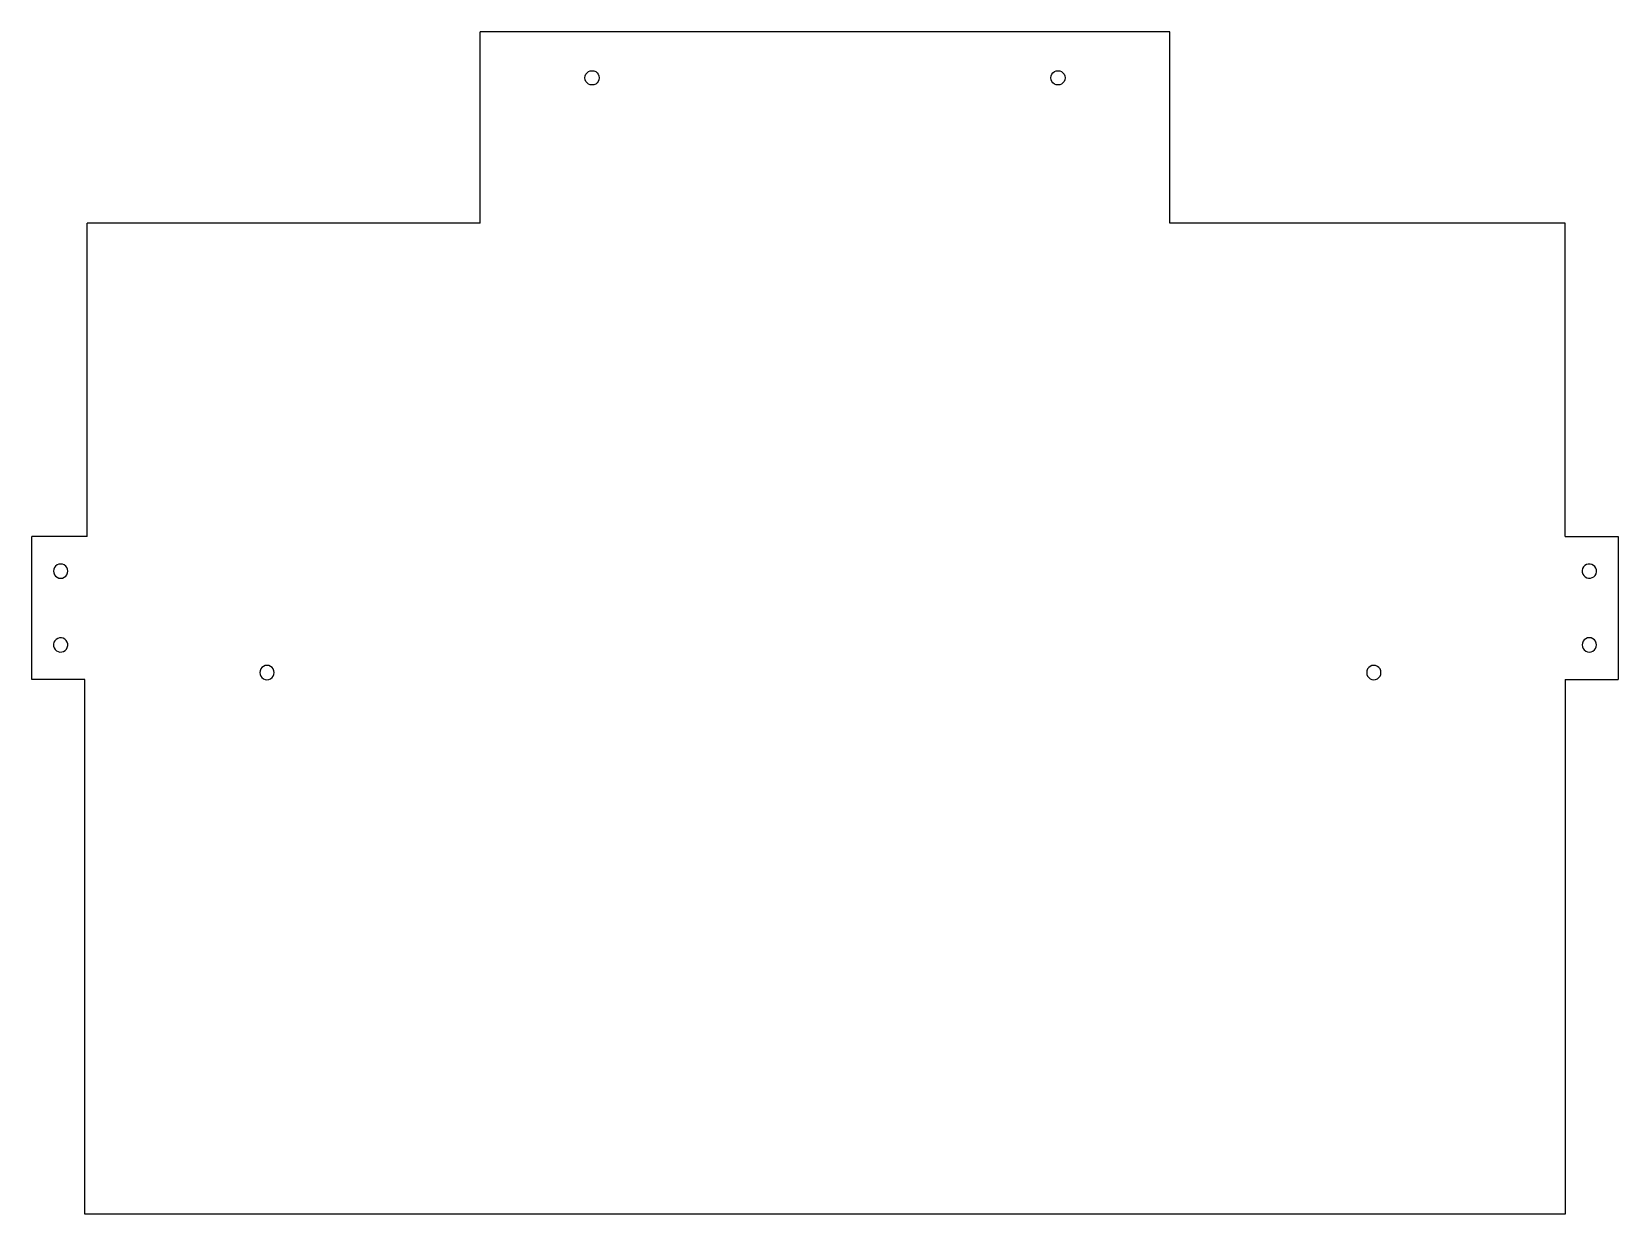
# Model space of a CAD drawing. Extents: x -196 to 148, y -126 to 131.
import ezdxf

# ---------------------------------------------------------------- set-up
doc = ezdxf.new("R2010")
doc.units = 0
doc.layers.get('0').update_dxf_attribs({"linetype": 'CONTINUOUS'})

msp = doc.modelspace()

# ---------------------------------------------------------------- linework, layer by layer
for p, q in [((50.93, 130.84), (-98.61, 130.84)), ((-98.61, 89.34), (-98.61, 130.84)), ((50.93, 89.34), (50.93, 130.84)), ((-75.89, 120.84), (-75.83, 121.24)), ((-75.83, 120.44), (-75.89, 120.84)), ((-75.83, 121.24), (-75.68, 121.62)), ((-75.68, 120.07), (-75.83, 120.44)), ((-75.68, 121.62), (-75.43, 121.94)), ((-75.43, 121.94), (-75.11, 122.19)), ((-75.11, 122.19), (-74.74, 122.34)), ((-74.74, 122.34), (-74.34, 122.39)), ((-74.34, 122.39), (-73.94, 122.34)), ((-73.94, 122.34), (-73.56, 122.19)), ((-73.56, 122.19), (-73.24, 121.94)), ((-73.24, 121.94), (-72.99, 121.62)), ((-72.99, 121.62), (-72.84, 121.24)), ((-72.84, 120.44), (-72.99, 120.07)), ((-72.84, 121.24), (-72.79, 120.84)), ((-72.79, 120.84), (-72.84, 120.44)), ((25.11, 120.84), (25.17, 121.24)), ((25.17, 120.44), (25.11, 120.84)), ((25.17, 121.24), (25.32, 121.62)), ((25.32, 120.07), (25.17, 120.44)), ((25.32, 121.62), (25.57, 121.94)), ((25.57, 121.94), (25.89, 122.19)), ((25.89, 122.19), (26.26, 122.34)), ((26.26, 122.34), (26.66, 122.39)), ((26.66, 122.39), (27.06, 122.34)), ((27.06, 122.34), (27.44, 122.19)), ((27.44, 122.19), (27.76, 121.94)), ((27.76, 121.94), (28.01, 121.62)), ((28.01, 121.62), (28.16, 121.24)), ((28.16, 120.44), (28.01, 120.07)), ((28.16, 121.24), (28.21, 120.84)), ((28.21, 120.84), (28.16, 120.44)), ((-75.43, 119.75), (-75.68, 120.07)), ((-75.11, 119.5), (-75.43, 119.75)), ((-74.74, 119.35), (-75.11, 119.5)), ((-74.34, 119.29), (-74.74, 119.35)), ((-73.94, 119.35), (-74.34, 119.29)), ((-73.56, 119.5), (-73.94, 119.35)), ((-73.24, 119.75), (-73.56, 119.5)), ((-72.99, 120.07), (-73.24, 119.75)), ((25.57, 119.75), (25.32, 120.07)), ((25.89, 119.5), (25.57, 119.75)), ((26.26, 119.35), (25.89, 119.5)), ((26.66, 119.29), (26.26, 119.35)), ((27.06, 119.35), (26.66, 119.29)), ((27.44, 119.5), (27.06, 119.35)), ((27.76, 119.75), (27.44, 119.5)), ((28.01, 120.07), (27.76, 119.75)), ((-183.84, 21.34), (-183.84, 89.34)), ((-98.61, 89.34), (-183.84, 89.34)), ((136.66, 89.34), (50.93, 89.34)), ((136.66, 21.34), (136.66, 89.34)), ((-195.84, -9.66), (-195.84, 21.34)), ((-183.84, 21.34), (-195.84, 21.34)), ((136.66, 21.34), (148.16, 21.34)), ((148.16, 21.34), (148.16, -9.66)), ((-191.06, 14.24), (-191.11, 13.84)), ((-191.11, 13.84), (-191.06, 13.44)), ((-190.91, 14.62), (-191.06, 14.24)), ((-190.66, 14.94), (-190.91, 14.62)), ((-190.34, 15.19), (-190.66, 14.94)), ((-189.96, 15.34), (-190.34, 15.19)), ((-189.56, 15.39), (-189.96, 15.34)), ((-189.16, 15.34), (-189.56, 15.39)), ((-188.79, 15.19), (-189.16, 15.34)), ((-188.47, 14.94), (-188.79, 15.19)), ((-188.22, 14.62), (-188.47, 14.94)), ((-188.07, 14.24), (-188.22, 14.62)), ((-188.01, 13.84), (-188.07, 14.24)), ((-188.07, 13.44), (-188.01, 13.84)), ((140.44, 14.4), (140.35, 14.01)), ((140.35, 14.01), (140.36, 13.6)), ((140.63, 14.75), (140.44, 14.4)), ((140.91, 15.05), (140.63, 14.75)), ((141.26, 15.26), (140.91, 15.05)), ((141.65, 15.37), (141.26, 15.26)), ((142.05, 15.38), (141.65, 15.37)), ((142.44, 15.29), (142.05, 15.38)), ((142.8, 15.1), (142.44, 15.29)), ((143.09, 14.82), (142.8, 15.1)), ((143.3, 14.47), (143.09, 14.82)), ((143.42, 14.09), (143.3, 14.47)), ((143.43, 13.68), (143.42, 14.09)), ((-191.06, 13.44), (-190.91, 13.07)), ((-190.91, 13.07), (-190.66, 12.75)), ((-190.66, 12.75), (-190.34, 12.5)), ((-190.34, 12.5), (-189.96, 12.35)), ((-189.96, 12.35), (-189.56, 12.29)), ((-189.56, 12.29), (-189.16, 12.35)), ((-189.16, 12.35), (-188.79, 12.5)), ((-188.79, 12.5), (-188.47, 12.75)), ((-188.47, 12.75), (-188.22, 13.07)), ((-188.22, 13.07), (-188.07, 13.44)), ((140.36, 13.6), (140.47, 13.21)), ((140.47, 13.21), (140.68, 12.87)), ((140.68, 12.87), (140.98, 12.59)), ((140.98, 12.59), (141.33, 12.4)), ((141.33, 12.4), (141.73, 12.3)), ((141.73, 12.3), (142.13, 12.31)), ((142.13, 12.31), (142.52, 12.43)), ((142.52, 12.43), (142.86, 12.64)), ((142.86, 12.64), (143.14, 12.93)), ((143.14, 12.93), (143.34, 13.29)), ((143.34, 13.29), (143.43, 13.68)), ((-191.01, -1.6), (-191.1, -1.99)), ((-191.1, -1.99), (-191.09, -2.4)), ((-191.09, -2.4), (-190.98, -2.79)), ((-190.82, -1.25), (-191.01, -1.6)), ((-190.98, -2.79), (-190.77, -3.13)), ((-190.54, -0.95), (-190.82, -1.25)), ((-190.77, -3.13), (-190.47, -3.41)), ((-190.19, -0.74), (-190.54, -0.95)), ((-190.47, -3.41), (-190.12, -3.6)), ((-189.81, -0.63), (-190.19, -0.74)), ((-189.4, -0.62), (-189.81, -0.63)), ((-189.01, -0.71), (-189.4, -0.62)), ((-188.65, -0.9), (-189.01, -0.71)), ((-188.93, -3.57), (-188.59, -3.36)), ((-188.36, -1.18), (-188.65, -0.9)), ((-188.59, -3.36), (-188.31, -3.07)), ((-188.15, -1.53), (-188.36, -1.18)), ((-188.31, -3.07), (-188.12, -2.71)), ((-188.03, -1.91), (-188.15, -1.53)), ((-188.12, -2.71), (-188.02, -2.32)), ((-188.02, -2.32), (-188.03, -1.91)), ((140.39, -1.76), (140.34, -2.16)), ((140.34, -2.16), (140.39, -2.56)), ((140.55, -1.38), (140.39, -1.76)), ((140.39, -2.56), (140.55, -2.93)), ((140.79, -1.06), (140.55, -1.38)), ((140.55, -2.93), (140.79, -3.25)), ((141.11, -0.81), (140.79, -1.06)), ((140.79, -3.25), (141.11, -3.5)), ((141.49, -0.66), (141.11, -0.81)), ((141.89, -0.61), (141.49, -0.66)), ((142.29, -0.66), (141.89, -0.61)), ((142.66, -0.81), (142.29, -0.66)), ((142.98, -1.06), (142.66, -0.81)), ((142.66, -3.5), (142.98, -3.25)), ((143.23, -1.38), (142.98, -1.06)), ((142.98, -3.25), (143.23, -2.93)), ((143.39, -1.76), (143.23, -1.38)), ((143.23, -2.93), (143.39, -2.56)), ((143.44, -2.16), (143.39, -1.76)), ((143.39, -2.56), (143.44, -2.16)), ((-190.12, -3.6), (-189.73, -3.7)), ((-189.73, -3.7), (-189.32, -3.69)), ((-189.32, -3.69), (-188.93, -3.57)), ((-145.61, -6.81), (-145.93, -7.06)), ((-145.24, -6.66), (-145.61, -6.81)), ((-144.84, -6.61), (-145.24, -6.66)), ((-144.44, -6.66), (-144.84, -6.61)), ((-144.06, -6.81), (-144.44, -6.66)), ((-143.74, -7.06), (-144.06, -6.81)), ((94.39, -6.81), (94.07, -7.06)), ((94.76, -6.66), (94.39, -6.81)), ((95.16, -6.61), (94.76, -6.66)), ((95.56, -6.66), (95.16, -6.61)), ((95.94, -6.81), (95.56, -6.66)), ((96.26, -7.06), (95.94, -6.81)), ((141.11, -3.5), (141.49, -3.65)), ((141.49, -3.65), (141.89, -3.71)), ((141.89, -3.71), (142.29, -3.65)), ((142.29, -3.65), (142.66, -3.5)), ((-184.34, -9.66), (-195.84, -9.66)), ((-184.34, -125.66), (-184.34, -9.66)), ((-146.33, -7.76), (-146.39, -8.16)), ((-146.39, -8.16), (-146.33, -8.56)), ((-146.18, -7.38), (-146.33, -7.76)), ((-146.33, -8.56), (-146.18, -8.93)), ((-145.93, -7.06), (-146.18, -7.38)), ((-146.18, -8.93), (-145.93, -9.25)), ((-145.93, -9.25), (-145.61, -9.5)), ((-145.61, -9.5), (-145.24, -9.65)), ((-145.24, -9.65), (-144.84, -9.71)), ((-144.84, -9.71), (-144.44, -9.65)), ((-144.44, -9.65), (-144.06, -9.5)), ((-144.06, -9.5), (-143.74, -9.25)), ((-143.49, -7.38), (-143.74, -7.06)), ((-143.74, -9.25), (-143.49, -8.93)), ((-143.34, -7.76), (-143.49, -7.38)), ((-143.49, -8.93), (-143.34, -8.56)), ((-143.29, -8.16), (-143.34, -7.76)), ((-143.34, -8.56), (-143.29, -8.16)), ((93.67, -7.76), (93.61, -8.16)), ((93.61, -8.16), (93.67, -8.56)), ((93.82, -7.38), (93.67, -7.76)), ((93.67, -8.56), (93.82, -8.93)), ((94.07, -7.06), (93.82, -7.38)), ((93.82, -8.93), (94.07, -9.25)), ((94.07, -9.25), (94.39, -9.5)), ((94.39, -9.5), (94.76, -9.65)), ((94.76, -9.65), (95.16, -9.71)), ((95.16, -9.71), (95.56, -9.65)), ((95.56, -9.65), (95.94, -9.5)), ((95.94, -9.5), (96.26, -9.25)), ((96.51, -7.38), (96.26, -7.06)), ((96.26, -9.25), (96.51, -8.93)), ((96.66, -7.76), (96.51, -7.38)), ((96.51, -8.93), (96.66, -8.56)), ((96.71, -8.16), (96.66, -7.76)), ((96.66, -8.56), (96.71, -8.16)), ((136.66, -9.66), (148.16, -9.66)), ((136.66, -9.66), (136.66, -125.66)), ((136.66, -125.66), (-184.34, -125.66))]:
    msp.add_line(p, q)

doc.saveas('drawing.dxf')
